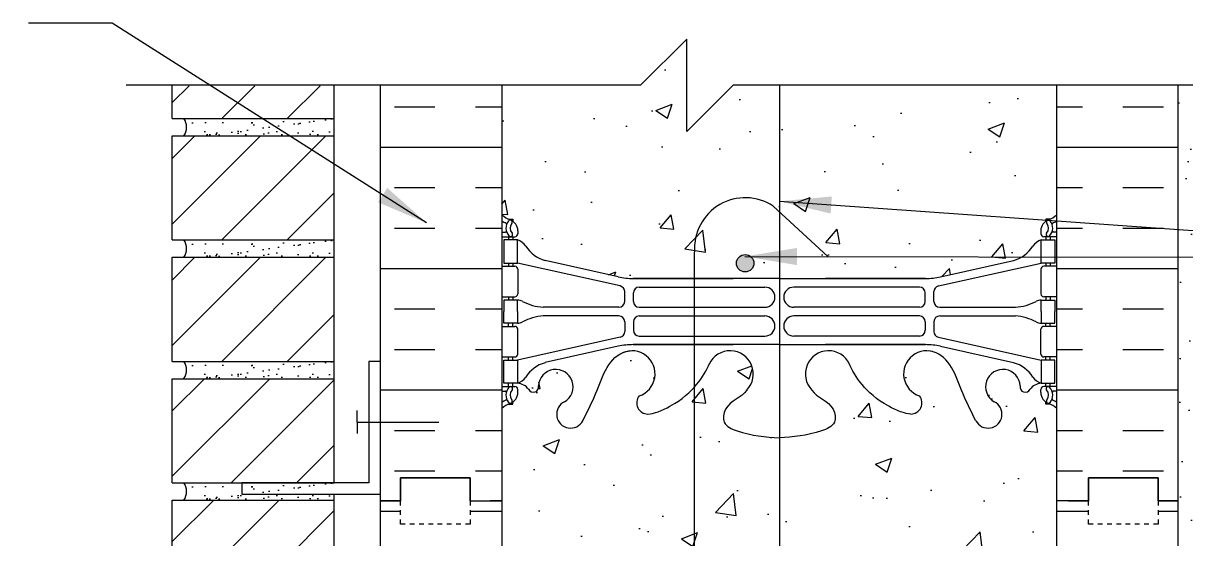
# Model space of a CAD drawing. Header units: inches. Extents: x 14 to 153, y 77 to 161.
# Drawn here: x 109.23 to 134.36, y 149.03 to 160.18 of the extents above; entities that cross this region are included whole.
import ezdxf

# ---------------------------------------------------------------- set-up
doc = ezdxf.new("R2010")
doc.units = ezdxf.units.IN
doc.header["$LTSCALE"] = 0.5
doc.header["$MEASUREMENT"] = 0
doc.linetypes.add('DASHED2', pattern=[0.375, 0.25, -0.125])
for name, color, linetype in [('HATCH', 12, 'Continuous'), ('line25', 2, 'Continuous'), ('LINE50', 5, 'Continuous'), ('LINE65', 3, 'Continuous'), ('LINE9', 9, 'Continuous'), ('TEXT', 4, 'Continuous'), ('Web_Edge', 9, 'Continuous')]:
    doc.layers.add(name, color=color, linetype=linetype)
doc.styles.add('DIM', font='romans.shx', dxfattribs={"width": 0.7})
doc.dimstyles.new('ext_12', dxfattribs={"dimscale": 12, "dimtxt": 0.09375, "dimasz": 0.09375, "dimexe": 0.09375, "dimexo": 0.0625, "dimgap": 0.0625, "dimtad": 1, "dimdec": 1, "dimzin": 2, "dimdsep": 46, "dimlunit": 4, "dimtxsty": 'DIM', "dimcen": 0.09, "dimdle": 0.09375, "dimclrt": 4, "dimadec": 0, "dimazin": 0, "dimtfac": 1, "dimtdec": 1, "dimtmove": 1, "dimatfit": 3, "dimfxl": 1, "dimfrac": 2, "dimtolj": 1, "dimtzin": 0, "dimarcsym": 0})
pattern_1 = [(45, (-4.3378, -38.5258), (-0.707107, 0.707107), [])]

msp = doc.modelspace()

# ---------------------------------------------------------------- hatches: boundary and pattern name
at = {"layer": 'HATCH'}
h = msp.add_hatch(dxfattribs=at)
h.set_pattern_fill('AR-CONC', color=256, scale=0.5)
h.paths.add_polyline_path([(131.574, 158.84), (124.574, 158.84), (123.574, 157.84), (123.574, 159.84), (122.574, 158.84), (119.574, 158.84), (119.574, 156.042, 0.088416), (119.72, 155.944), (119.81, 155.944), (119.81, 155.902, -0.249069), (119.92, 155.695), (119.92, 155.628, -0.414214), (119.857, 155.565), (119.81, 155.565), (119.81, 155.495), (119.915, 155.495, -0.168672), (120.101, 155.346, 0.17445), (120.508, 155.05), (122.089, 154.697, 0.054974), (122.416, 154.661), (125.574, 154.661), (128.732, 154.661, 0.054974), (129.058, 154.697), (130.639, 155.05, 0.17445), (131.047, 155.346, -0.168672), (131.233, 155.495), (131.338, 155.495), (131.338, 155.565), (131.29, 155.565, -0.414214), (131.228, 155.628), (131.228, 155.695, -0.249069), (131.338, 155.902), (131.338, 155.944), (131.428, 155.944, 0.088416), (131.574, 156.042)])
edge = h.paths.add_edge_path()
edge.add_arc((131.228, 151.488), 0.5, 46.2109, 66.4218)
edge.add_line((131.428, 151.946), (131.338, 151.946))
edge.add_line((131.338, 151.946), (131.338, 151.988))
edge.add_arc((131.478, 152.195), 0.25, 180, 235.9442, ccw=False)
edge.add_line((131.228, 152.195), (131.228, 152.263))
edge.add_arc((131.29, 152.263), 0.0625, 90, 180, ccw=False)
edge.add_line((131.29, 152.325), (131.338, 152.325))
edge.add_line((131.338, 152.325), (131.338, 152.395))
edge.add_line((131.338, 152.395), (131.233, 152.395))
edge.add_arc((131.27, 152.046), 0.352, 96.1291, 141.5331)
edge.add_arc((130.893, 152.314), 0.113, 167.8156, 334.0569, ccw=False)
edge.add_arc((130.408, 152.319), 0.375, 2.9237, 239.8675)
edge.add_arc((130.088, 151.725), 0.3, -152.403, 63.9425, ccw=False)
edge.add_spline(control_points=[(129.822, 151.586), (129.736, 151.753), (129.483, 152.243), (129.288, 152.924), (128.963, 153.054)], knot_values=[0, 0, 0, 0, 0.579211, 1.703896, 1.703896, 1.703896, 1.703896], degree=3, periodic=0)
edge.add_spline(control_points=[(128.963, 153.054), (128.913, 153.074), (128.859, 153.087), (128.802, 153.095)], knot_values=[1.703896, 1.703896, 1.703896, 1.703896, 1.875321, 1.875321, 1.875321, 1.875321], degree=3, periodic=0)
edge.add_arc((128.761, 152.597), 0.5, 85.2926, 251.7937)
edge.add_arc((128.415, 151.972), 0.242, -90, 38.2327, ccw=False)
edge.add_spline(control_points=[(128.415, 151.73), (128.294, 151.728), (127.474, 152.08), (127.229, 152.527), (127.09, 152.807)], knot_values=[0.038125, 0.038125, 0.038125, 0.038125, 0.320663, 1.237398, 1.237398, 1.237398, 1.237398], degree=3, periodic=0)
edge.add_arc((126.636, 152.597), 0.5, 24.819, 224.1875)
edge.add_spline(control_points=[(126.278, 152.248), (126.385, 152.085), (126.745, 151.995), (126.822, 151.499), (126.274, 151.263), (125.87, 151.235), (125.574, 151.214)], knot_values=[0.229407, 0.229407, 0.229407, 0.229407, 0.844432, 1.128849, 1.464331, 2.389004, 2.389004, 2.389004, 2.389004], degree=3, periodic=0)
edge.add_spline(control_points=[(125.574, 151.214), (125.277, 151.235), (124.873, 151.263), (124.325, 151.499), (124.402, 151.995), (124.762, 152.085), (124.87, 152.248)], knot_values=[0.229407, 0.229407, 0.229407, 0.229407, 1.15408, 1.489562, 1.773979, 2.389004, 2.389004, 2.389004, 2.389004], degree=3, periodic=0)
edge.add_arc((124.511, 152.597), 0.5, 315.8125, 515.181)
edge.add_spline(control_points=[(124.057, 152.807), (123.918, 152.527), (123.673, 152.08), (122.853, 151.728), (122.732, 151.73)], knot_values=[0.038125, 0.038125, 0.038125, 0.038125, 0.95486, 1.237398, 1.237398, 1.237398, 1.237398], degree=3, periodic=0)
edge.add_arc((122.732, 151.972), 0.242, 141.7673, 270, ccw=False)
edge.add_arc((122.386, 152.597), 0.5, 288.2063, 454.7074)
edge.add_spline(control_points=[(122.345, 153.095), (122.288, 153.087), (122.234, 153.074), (122.184, 153.054)], knot_values=[1.703896, 1.703896, 1.703896, 1.703896, 1.875321, 1.875321, 1.875321, 1.875321], degree=3, periodic=0)
edge.add_spline(control_points=[(122.184, 153.054), (121.859, 152.924), (121.664, 152.243), (121.411, 151.753), (121.325, 151.586)], knot_values=[0, 0, 0, 0, 1.124685, 1.703896, 1.703896, 1.703896, 1.703896], degree=3, periodic=0)
edge.add_arc((121.06, 151.725), 0.3, 116.0575, 333.0258, ccw=False)
edge.add_arc((120.74, 152.319), 0.375, 300.1325, 537.0763)
edge.add_arc((120.254, 152.314), 0.113, -154.0569, 12.1844, ccw=False)
edge.add_arc((119.877, 152.046), 0.352, 38.4669, 83.8709)
edge.add_line((119.915, 152.395), (119.81, 152.395))
edge.add_line((119.81, 152.395), (119.81, 152.325))
edge.add_line((119.81, 152.325), (119.857, 152.325))
edge.add_arc((119.857, 152.263), 0.0625, 0, 90, ccw=False)
edge.add_line((119.92, 152.263), (119.92, 152.195))
edge.add_arc((119.67, 152.195), 0.25, 304.0558, 360, ccw=False)
edge.add_line((119.81, 151.988), (119.81, 151.946))
edge.add_line((119.81, 151.946), (119.72, 151.946))
edge.add_arc((119.92, 151.488), 0.5, 113.5782, 133.7891)
edge.add_line((119.574, 151.849), (119.574, 149.849))
edge.add_line((119.574, 149.849), (119.574, 147.849))
edge.add_arc((119.92, 148.21), 0.5, 226.2109, 246.4218)
edge.add_line((119.72, 147.752), (119.81, 147.752))
edge.add_line((119.81, 147.752), (119.81, 147.71))
edge.add_arc((119.67, 147.503), 0.25, 0, 55.9442, ccw=False)
edge.add_line((119.92, 147.503), (119.92, 147.436))
edge.add_arc((119.857, 147.436), 0.0625, -90, 0, ccw=False)
edge.add_line((119.857, 147.373), (119.81, 147.373))
edge.add_line((119.81, 147.373), (119.81, 147.303))
edge.add_line((119.81, 147.303), (119.915, 147.303))
edge.add_arc((119.877, 147.653), 0.352, 276.1291, 321.5331)
edge.add_arc((120.254, 147.384), 0.113, -12.1844, 154.0569, ccw=False)
edge.add_arc((120.74, 147.379), 0.375, 182.9237, 419.8675)
edge.add_arc((121.06, 147.973), 0.3, 27.597, 243.9425, ccw=False)
edge.add_spline(control_points=[(121.325, 148.112), (121.411, 147.945), (121.664, 147.455), (121.859, 146.774), (122.184, 146.644)], knot_values=[0, 0, 0, 0, 0.579211, 1.703896, 1.703896, 1.703896, 1.703896], degree=3, periodic=0)
edge.add_spline(control_points=[(122.184, 146.644), (122.234, 146.624), (122.288, 146.612), (122.345, 146.603)], knot_values=[1.703896, 1.703896, 1.703896, 1.703896, 1.875321, 1.875321, 1.875321, 1.875321], degree=3, periodic=0)
edge.add_arc((122.386, 147.101), 0.5, 265.2926, 431.7937)
edge.add_arc((122.732, 147.726), 0.242, 90, 218.2327, ccw=False)
edge.add_spline(control_points=[(122.732, 147.968), (122.853, 147.97), (123.673, 147.619), (123.918, 147.172), (124.057, 146.892)], knot_values=[0.038125, 0.038125, 0.038125, 0.038125, 0.320663, 1.237398, 1.237398, 1.237398, 1.237398], degree=3, periodic=0)
edge.add_arc((124.511, 147.101), 0.5, 204.819, 404.1875)
edge.add_spline(control_points=[(124.87, 147.45), (124.762, 147.613), (124.402, 147.704), (124.325, 148.199), (124.873, 148.435), (125.277, 148.463), (125.574, 148.484)], knot_values=[0.229407, 0.229407, 0.229407, 0.229407, 0.844432, 1.128849, 1.464331, 2.389004, 2.389004, 2.389004, 2.389004], degree=3, periodic=0)
edge.add_spline(control_points=[(125.574, 148.484), (125.87, 148.463), (126.274, 148.435), (126.822, 148.199), (126.745, 147.704), (126.385, 147.613), (126.278, 147.45)], knot_values=[0.229407, 0.229407, 0.229407, 0.229407, 1.15408, 1.489562, 1.773979, 2.389004, 2.389004, 2.389004, 2.389004], degree=3, periodic=0)
edge.add_arc((126.636, 147.101), 0.5, 135.8125, 335.181)
edge.add_spline(control_points=[(127.09, 146.892), (127.229, 147.172), (127.474, 147.619), (128.294, 147.97), (128.415, 147.968)], knot_values=[0.038125, 0.038125, 0.038125, 0.038125, 0.95486, 1.237398, 1.237398, 1.237398, 1.237398], degree=3, periodic=0)
edge.add_arc((128.415, 147.726), 0.242, -38.2327, 90, ccw=False)
edge.add_arc((128.761, 147.101), 0.5, 108.2063, 274.7074)
edge.add_spline(control_points=[(128.802, 146.603), (128.859, 146.612), (128.913, 146.624), (128.963, 146.644)], knot_values=[1.703896, 1.703896, 1.703896, 1.703896, 1.875321, 1.875321, 1.875321, 1.875321], degree=3, periodic=0)
edge.add_spline(control_points=[(128.963, 146.644), (129.288, 146.774), (129.483, 147.455), (129.736, 147.945), (129.822, 148.112)], knot_values=[0, 0, 0, 0, 1.124685, 1.703896, 1.703896, 1.703896, 1.703896], degree=3, periodic=0)
edge.add_arc((130.088, 147.973), 0.3, -63.9425, 153.0258, ccw=False)
edge.add_arc((130.408, 147.379), 0.375, 120.1325, 357.0763)
edge.add_arc((130.893, 147.384), 0.113, 25.9431, 192.1844, ccw=False)
edge.add_arc((131.27, 147.653), 0.352, 218.4669, 263.8709)
edge.add_line((131.233, 147.303), (131.338, 147.303))
edge.add_line((131.338, 147.303), (131.338, 147.373))
edge.add_line((131.338, 147.373), (131.29, 147.373))
edge.add_arc((131.29, 147.436), 0.0625, 180, 270, ccw=False)
edge.add_line((131.228, 147.436), (131.228, 147.503))
edge.add_arc((131.478, 147.503), 0.25, 124.0558, 180, ccw=False)
edge.add_line((131.338, 147.71), (131.338, 147.752))
edge.add_line((131.338, 147.752), (131.428, 147.752))
edge.add_arc((131.228, 148.21), 0.5, 293.5782, 313.7891)
edge.add_line((131.574, 147.849), (131.574, 149.849))
edge.add_line((131.574, 149.849), (131.574, 151.849))
h = msp.add_hatch(dxfattribs=at)
h.set_pattern_fill('ANSI31', color=256, scale=8, style=0)
h.set_pattern_definition([(45, (-4.3378, -33.2758), (-0.707107, 0.707107), [])])
h.paths.add_polyline_path([(115.949, 158.831), (112.449, 158.831), (112.449, 158.119), (115.949, 158.119)])
h = msp.add_hatch(dxfattribs=at)
h.set_pattern_fill('INSUL', color=256, scale=7, style=0)
h.paths.add_polyline_path([(119.574, 158.831), (116.949, 158.831), (116.949, 149.849), (117.386, 149.849), (117.386, 150.349), (118.886, 150.349), (118.886, 149.849), (119.324, 149.849), (119.574, 149.849)])
h.paths.add_polyline_path([(134.199, 158.831), (131.574, 158.831), (131.574, 152.266), (134.199, 152.266)])
h.paths.add_polyline_path([(134.199, 152.266), (131.574, 152.266), (131.574, 149.849), (131.824, 149.849), (132.261, 149.849), (132.261, 150.349), (133.761, 150.349), (133.761, 149.849), (134.199, 149.849)])
h = msp.add_hatch(dxfattribs=at)
h.set_pattern_fill('AR-SAND', color=256, scale=0.5, style=0)
h.set_pattern_definition([(37.5, (-2701.656, -346.9386), (-0.03149668, 0.96341188), [0, -0.76, 0, -0.85, 0, -0.8125]), (7.5, (-2701.656, -346.9386), (0.88488835, 1.41107303), [0, -0.41, 0, -0.685, 0, -0.2625]), (327.5, (-2702.271, -346.9386), (1.55707093, 0.00282953), [0, -0.25, 0, -0.9, 0, -1.175]), (317.5, (-2702.271, -346.9386), (1.5030633, 0.4388378), [0, -0.125, 0, -0.59, 0, -0.675])])
h.paths.add_polyline_path([(134.699, 145.906), (134.199, 145.906), (134.199, 140.607), (134.699, 140.607)])
h.paths.add_polyline_path([(134.199, 145.906), (134.699, 145.906), (134.699, 150.143), (134.199, 150.143), (134.199, 149.849)])
h.paths.add_polyline_path([(134.199, 150.143), (134.699, 150.143), (134.699, 158.84), (134.199, 158.84)])
h = msp.add_hatch(dxfattribs=at)
h.set_pattern_fill('AR-SAND', color=256, scale=0.25, style=0)
h.set_pattern_definition([(37.5, (-4.3378, -22.77575), (-0.01574834, 0.48170594), [0, -0.38, 0, -0.425, 0, -0.40625]), (7.5, (-4.3378, -22.77575), (0.4424442, 0.7055365), [0, -0.205, 0, -0.3425, 0, -0.13125]), (327.5, (-4.6453, -22.77575), (0.7785355, 0.0014148), [0, -0.125, 0, -0.45, 0, -0.5875]), (317.5, (-4.6453, -22.77575), (0.7515317, 0.2194189), [0, -0.0625, 0, -0.295, 0, -0.3375])])
h.paths.add_polyline_path([(115.949, 158.119), (112.699, 158.119, -0.318233), (112.699, 157.744), (115.949, 157.744)])
h = msp.add_hatch(dxfattribs=at)
h.set_pattern_fill('ANSI31', color=256, scale=8, style=0)
h.set_pattern_definition([(45, (-4.3378, -35.9008), (-0.707107, 0.707107), [])])
h.paths.add_polyline_path([(115.949, 155.494), (115.949, 157.744), (112.449, 157.744), (112.449, 155.494)])
h = msp.add_hatch(dxfattribs=at)
h.set_pattern_fill('AR-SAND', color=256, scale=0.25, style=0)
h.set_pattern_definition([(37.5, (-4.3378, -25.40075), (-0.01574834, 0.48170594), [0, -0.38, 0, -0.425, 0, -0.40625]), (7.5, (-4.3378, -25.40075), (0.4424442, 0.7055365), [0, -0.205, 0, -0.3425, 0, -0.13125]), (327.5, (-4.6453, -25.40075), (0.7785355, 0.0014148), [0, -0.125, 0, -0.45, 0, -0.5875]), (317.5, (-4.6453, -25.40075), (0.7515317, 0.2194189), [0, -0.0625, 0, -0.295, 0, -0.3375])])
h.paths.add_polyline_path([(115.949, 155.494), (112.699, 155.494, -0.318233), (112.699, 155.119), (115.949, 155.119)])
h = msp.add_hatch(dxfattribs=at)
h.set_pattern_fill('ANSI31', color=256, scale=8, style=0)
h.set_pattern_definition(pattern_1)
h.paths.add_polyline_path([(115.949, 152.869), (115.949, 155.119), (112.449, 155.119), (112.449, 152.869)])
h = msp.add_hatch(dxfattribs=at)
h.set_pattern_fill('AR-SAND', color=256, scale=0.25, style=0)
h.set_pattern_definition([(37.5, (-4.3378, -28.02575), (-0.01574834, 0.48170594), [0, -0.38, 0, -0.425, 0, -0.40625]), (7.5, (-4.3378, -28.02575), (0.4424442, 0.7055365), [0, -0.205, 0, -0.3425, 0, -0.13125]), (327.5, (-4.6453, -28.02575), (0.7785355, 0.0014148), [0, -0.125, 0, -0.45, 0, -0.5875]), (317.5, (-4.6453, -28.02575), (0.7515317, 0.2194189), [0, -0.0625, 0, -0.295, 0, -0.3375])])
h.paths.add_polyline_path([(115.949, 152.869), (112.699, 152.869, -0.318233), (112.699, 152.494), (115.949, 152.494)])
h = msp.add_hatch(dxfattribs=at)
h.set_pattern_fill('ANSI31', color=256, scale=8, style=0)
h.set_pattern_definition(pattern_1)
h.paths.add_polyline_path([(112.449, 150.244), (115.949, 150.244), (115.949, 152.494), (112.449, 152.494)])
h = msp.add_hatch(dxfattribs=at)
h.set_pattern_fill('AR-SAND', color=256, scale=0.25, style=0)
h.set_pattern_definition([(37.5, (-4.3378, -30.65075), (-0.01574834, 0.48170594), [0, -0.38, 0, -0.425, 0, -0.40625]), (7.5, (-4.3378, -30.65075), (0.4424442, 0.7055365), [0, -0.205, 0, -0.3425, 0, -0.13125]), (327.5, (-4.6453, -30.65075), (0.7785355, 0.0014148), [0, -0.125, 0, -0.45, 0, -0.5875]), (317.5, (-4.6453, -30.65075), (0.7515317, 0.2194189), [0, -0.0625, 0, -0.295, 0, -0.3375])])
h.paths.add_polyline_path([(115.949, 150.244), (112.699, 150.244, -0.318233), (112.699, 149.869), (115.949, 149.869)])
h = msp.add_hatch(dxfattribs=at)
h.set_pattern_fill('ANSI31', color=256, scale=8, style=0)
h.set_pattern_definition(pattern_1)
h.paths.add_polyline_path([(115.949, 147.619), (115.949, 149.869), (112.449, 149.869), (112.449, 147.619)])
h = msp.add_hatch(dxfattribs=at)
h.set_pattern_fill('INSUL', color=256, scale=7, style=0)
h.paths.add_polyline_path([(119.574, 149.849), (119.324, 149.849), (118.886, 149.849), (118.886, 149.349), (117.386, 149.349), (117.386, 149.849), (116.949, 149.849), (116.949, 139.119), (119.574, 139.119)])
h.paths.add_polyline_path([(134.199, 149.849), (133.761, 149.849), (133.761, 149.349), (132.261, 149.349), (132.261, 149.849), (131.574, 149.849), (131.574, 140.619), (134.199, 140.619)])
at = {"layer": 'LINE65'}
msp.add_hatch(color=256, dxfattribs=at).paths.add_polyline_path([(125.022, 154.991, 1), (124.647, 154.991, 1)])

# ---------------------------------------------------------------- linework, layer by layer
at = {"layer": 'line25'}
for p, q in [((112.449, 158.119), (112.449, 158.831)), ((115.949, 150.244), (115.949, 158.84)), ((119.574, 158.84), (119.574, 149.849)), ((131.574, 149.849), (131.574, 158.84)), ((112.449, 158.119), (115.949, 158.119)), ((112.449, 157.744), (115.949, 157.744)), ((112.449, 155.494), (112.449, 157.744)), ((112.449, 155.494), (115.949, 155.494)), ((112.449, 155.119), (115.949, 155.119)), ((112.449, 152.869), (112.449, 155.119)), ((112.449, 152.869), (115.949, 152.869)), ((112.449, 152.494), (115.949, 152.494)), ((112.449, 150.244), (112.449, 152.494)), ((112.449, 150.244), (115.949, 150.244)), ((112.449, 149.869), (115.949, 149.869)), ((112.449, 147.619), (112.449, 149.869)), ((115.949, 149.869), (115.949, 149.994)), ((115.949, 139.744), (115.949, 149.869)), ((119.574, 149.849), (119.574, 139.119)), ((131.574, 140.619), (131.574, 149.849))]:
    msp.add_line(p, q, dxfattribs=at)
at = {"layer": 'LINE50'}
for p, q in [((116.949, 149.849), (116.949, 158.84)), ((134.199, 149.849), (134.199, 158.84)), ((118.886, 150.349), (117.386, 150.349)), ((117.386, 150.349), (117.386, 149.849)), ((118.886, 149.849), (118.886, 150.349)), ((132.261, 149.849), (132.261, 150.349)), ((132.261, 150.349), (133.761, 150.349)), ((133.761, 150.349), (133.761, 149.849)), ((117.386, 149.849), (116.949, 149.849)), ((119.574, 149.849), (119.324, 149.849)), ((131.824, 149.849), (132.261, 149.849)), ((133.761, 149.849), (134.199, 149.849))]:
    msp.add_line(p, q, dxfattribs=at)
for points in [[(116.949, 139.119), (116.949, 149.849), (117.386, 149.849), (117.386, 150.349), (118.886, 150.349), (118.886, 149.849), (119.324, 149.849), (119.574, 149.849)], [(134.199, 140.619), (134.199, 149.849), (133.761, 149.849), (133.761, 150.349), (132.261, 150.349), (132.261, 149.849), (131.824, 149.849), (131.574, 149.849)]]:
    msp.add_lwpolyline(points, dxfattribs=at)
at = {"layer": 'LINE65'}
for p, q in [((125.574, 158.831), (125.574, 142.133)), ((125.441, 156.224), (126.621, 155.14)), ((123.742, 143.304), (123.742, 155.234))]:
    msp.add_line(p, q, dxfattribs=at)
msp.add_circle((124.835, 154.991), 0.188, dxfattribs=at)
msp.add_arc((124.835, 155.313), 1.095, 56.3696, 184.0932, dxfattribs=at)
at = {"layer": 'LINE9', "linetype": 'Continuous'}
for q in [(116.449, 151.807), (116.449, 151.307), (118.209, 151.557)]:
    msp.add_line((116.449, 151.557), q, dxfattribs=at)
at = {"layer": 'LINE9'}
msp.add_lwpolyline([(135.699, 158.84), (124.574, 158.84), (123.574, 157.84), (123.574, 159.84), (122.574, 158.84), (111.449, 158.84)], dxfattribs=at)
msp.add_lwpolyline([(113.949, 149.994), (116.949, 149.994), (116.949, 152.869), (116.699, 152.869), (116.699, 150.244), (113.949, 150.244)], close=True, dxfattribs=at)
at = {"layer": 'LINE9', "linetype": 'DASHED2', "ltscale": 0.15}
for points in [[(118.886, 149.849), (118.886, 149.849), (118.886, 149.349), (117.386, 149.349), (117.386, 149.849), (117.386, 149.849)], [(133.761, 149.849), (133.761, 149.849), (133.761, 149.349), (132.261, 149.349), (132.261, 149.849), (132.261, 149.849)]]:
    msp.add_lwpolyline(points, dxfattribs=at)
at = {"layer": 'LINE9'}
for centre in [(112.434, 157.932), (112.434, 155.307), (112.434, 152.682), (112.434, 150.057)]:
    msp.add_arc(centre, 0.324, 324.6944, 35.3056, dxfattribs=at)
at = {"layer": 'TEXT'}
msp.add_lwpolyline([(112.666, 155.879, 0, 0.36, 0), (111.586, 155.879, 0, 0, 0), (107.666, 155.879, 0, 0, 0)], format="xyseb", dxfattribs=at)
at = {"layer": 'Web_Edge'}
for p, q in [((119.72, 155.944), (119.81, 155.944)), ((119.81, 155.944), (119.81, 155.902)), ((131.428, 155.944), (131.338, 155.944)), ((131.338, 155.944), (131.338, 155.902)), ((119.574, 155.665), (119.651, 155.665)), ((119.92, 155.695), (119.92, 155.628)), ((131.228, 155.695), (131.228, 155.628)), ((131.574, 155.665), (131.496, 155.665)), ((119.574, 155.565), (119.857, 155.565)), ((119.72, 155.565), (119.72, 155.495)), ((119.81, 155.565), (119.81, 155.495)), ((131.574, 155.565), (131.29, 155.565)), ((131.338, 155.565), (131.338, 155.495)), ((131.428, 155.565), (131.428, 155.495)), ((119.574, 154.925), (119.857, 154.925)), ((119.72, 154.995), (119.72, 154.925)), ((119.81, 154.995), (119.81, 154.925)), ((122.132, 154.499), (119.915, 154.995)), ((119.92, 154.863), (119.92, 154.328)), ((122.089, 154.697), (120.508, 155.05)), ((129.015, 154.499), (131.233, 154.995)), ((129.058, 154.697), (130.639, 155.05)), ((131.228, 154.863), (131.228, 154.328)), ((131.574, 154.925), (131.29, 154.925)), ((131.338, 154.995), (131.338, 154.925)), ((131.428, 154.995), (131.428, 154.925)), ((122.416, 154.661), (124.574, 154.661)), ((125.574, 154.661), (122.416, 154.661)), ((125.574, 154.661), (128.732, 154.661)), ((128.732, 154.661), (126.574, 154.661)), ((122.23, 154.164), (122.23, 154.377)), ((122.417, 154.165), (122.417, 154.349)), ((122.542, 154.474), (125.262, 154.474)), ((128.605, 154.474), (125.886, 154.474)), ((128.73, 154.165), (128.73, 154.349)), ((128.917, 154.164), (128.917, 154.377)), ((119.574, 154.265), (119.857, 154.265)), ((119.72, 154.265), (119.72, 154.195)), ((119.81, 154.265), (119.81, 154.195)), ((131.574, 154.265), (131.29, 154.265)), ((131.338, 154.265), (131.338, 154.195)), ((131.428, 154.265), (131.428, 154.195)), ((122.105, 154.039), (120.467, 154.039)), ((122.105, 153.851), (120.467, 153.851)), ((122.542, 154.04), (125.262, 154.04)), ((122.542, 153.85), (125.262, 153.85)), ((128.605, 154.04), (125.886, 154.04)), ((128.605, 153.85), (125.886, 153.85)), ((129.042, 154.039), (130.68, 154.039)), ((129.042, 153.851), (130.68, 153.851)), ((119.574, 153.625), (119.857, 153.625)), ((119.72, 153.625), (119.72, 153.695)), ((119.81, 153.625), (119.81, 153.695)), ((122.23, 153.726), (122.23, 153.514)), ((122.417, 153.725), (122.417, 153.541)), ((128.73, 153.725), (128.73, 153.541)), ((128.917, 153.726), (128.917, 153.514)), ((131.574, 153.625), (131.29, 153.625)), ((131.338, 153.625), (131.338, 153.695)), ((131.428, 153.625), (131.428, 153.695)), ((122.132, 153.392), (119.915, 152.895)), ((119.92, 153.028), (119.92, 153.563)), ((122.542, 153.416), (125.262, 153.416)), ((128.605, 153.416), (125.886, 153.416)), ((129.015, 153.392), (131.233, 152.895)), ((131.228, 153.028), (131.228, 153.563)), ((122.089, 153.194), (120.508, 152.841)), ((122.416, 153.23), (124.574, 153.23)), ((125.574, 153.23), (122.416, 153.23)), ((125.574, 153.23), (128.732, 153.23)), ((128.732, 153.23), (126.574, 153.23)), ((129.058, 153.194), (130.639, 152.841)), ((119.574, 152.965), (119.857, 152.965)), ((119.72, 152.895), (119.72, 152.965)), ((119.81, 152.895), (119.81, 152.965)), ((131.574, 152.965), (131.29, 152.965)), ((131.338, 152.895), (131.338, 152.965)), ((131.428, 152.895), (131.428, 152.965)), ((119.574, 152.325), (119.857, 152.325)), ((119.72, 152.325), (119.72, 152.395)), ((119.81, 152.325), (119.81, 152.395)), ((131.574, 152.325), (131.29, 152.325)), ((131.338, 152.325), (131.338, 152.395)), ((131.428, 152.325), (131.428, 152.395)), ((119.574, 152.225), (119.651, 152.225)), ((119.92, 152.195), (119.92, 152.263)), ((131.228, 152.195), (131.228, 152.263)), ((131.574, 152.225), (131.496, 152.225)), ((119.72, 151.946), (119.81, 151.946)), ((119.81, 151.946), (119.81, 151.988)), ((131.338, 151.946), (131.338, 151.988)), ((131.428, 151.946), (131.338, 151.946))]:
    msp.add_line(p, q, dxfattribs=at)
for points in [[(119.615, 154.995), (119.915, 154.995), (119.915, 155.495), (119.615, 155.495)], [(131.533, 154.995), (131.233, 154.995), (131.233, 155.495), (131.533, 155.495)], [(119.615, 152.895), (119.915, 152.895), (119.915, 152.395), (119.615, 152.395)], [(131.533, 152.895), (131.233, 152.895), (131.233, 152.395), (131.533, 152.395)]]:
    msp.add_lwpolyline(points, close=True, dxfattribs=at)
for points in [[(119.915, 153.945), (119.915, 154.195), (119.615, 154.195), (119.615, 153.945)], [(131.233, 153.945), (131.233, 154.195), (131.533, 154.195), (131.533, 153.945)], [(119.915, 153.945), (119.915, 153.695), (119.615, 153.695), (119.615, 153.945)], [(131.233, 153.945), (131.233, 153.695), (131.533, 153.695), (131.533, 153.945)]]:
    msp.add_lwpolyline(points, dxfattribs=at)
for centre, radius, start, end in [((119.92, 156.402), 0.5, 226.2109, 250.5288), ((119.92, 156.402), 0.6, 234.7832, 245.0748), ((119.913, 155.75), 0.25, 140.1145, 222.4609), ((119.658, 155.839), 0.021, 343.464, 63.9957), ((119.756, 155.881), 0.045, 321.448, 139.1879), ((119.67, 155.695), 0.25, 0, 70.5288), ((119.913, 155.75), 0.16, 140.0001, 222.4609), ((131.478, 155.695), 0.25, 109.4712, 180), ((131.392, 155.881), 0.045, 40.8121, 218.552), ((131.234, 155.75), 0.16, 317.5391, 39.9999), ((131.228, 156.402), 0.5, 289.4712, 313.7891), ((131.234, 155.75), 0.25, 317.5391, 39.8855), ((131.49, 155.839), 0.021, 116.0043, 196.536), ((131.228, 156.402), 0.6, 294.9252, 305.2168), ((119.652, 155.685), 0.0196, 269.4032, 15.4901), ((119.762, 155.612), 0.045, 222.4609, 42.4609), ((119.857, 155.628), 0.0625, 270, 0), ((131.29, 155.628), 0.0625, 180, 270), ((131.385, 155.612), 0.045, 137.5391, 317.5391), ((131.496, 155.685), 0.0196, 164.5099, 270.5968), ((119.792, 155.153), 0.364, 34.9775, 70.3387), ((120.715, 155.764), 0.743, 212.7919, 253.8107), ((130.432, 155.764), 0.743, 286.1893, 327.2081), ((131.355, 155.153), 0.364, 109.6613, 145.0225), ((119.857, 154.863), 0.0625, 0, 90), ((131.29, 154.863), 0.0625, 90, 180), ((122.416, 156.161), 1.5, 257.4135, 270), ((128.732, 156.161), 1.5, 270, 282.5865), ((119.857, 154.328), 0.0625, 270, 0), ((122.105, 154.377), 0.125, 0, 77.3767), ((122.542, 154.349), 0.125, 90, 180), ((125.262, 154.257), 0.217, 270, 90), ((125.886, 154.257), 0.217, 90, 270), ((128.605, 154.349), 0.125, 0, 90), ((129.042, 154.377), 0.125, 102.6233, 180), ((131.29, 154.328), 0.0625, 180, 270), ((119.91, 153.977), 0.219, 60.4937, 88.92), ((120.556, 155.206), 1.17, 242.6365, 265.6505), ((122.105, 154.164), 0.125, 270, 0), ((122.542, 154.165), 0.125, 180, 270), ((128.605, 154.165), 0.125, 270, 360), ((129.042, 154.164), 0.125, 180, 270), ((130.591, 155.206), 1.17, 274.3495, 297.3635), ((131.237, 153.977), 0.219, 91.08, 119.5063), ((120.556, 152.684), 1.17, 94.3495, 117.3635), ((122.105, 153.726), 0.125, 0, 90), ((122.542, 153.725), 0.125, 90, 180), ((125.262, 153.633), 0.217, 270, 90), ((125.886, 153.633), 0.217, 90, 270), ((128.605, 153.725), 0.125, 0, 90), ((129.042, 153.726), 0.125, 90, 180), ((130.591, 152.684), 1.17, 62.6365, 85.6505), ((119.857, 153.563), 0.0625, 0, 90), ((119.91, 153.914), 0.219, 271.08, 299.5063), ((131.237, 153.914), 0.219, 240.4937, 268.92), ((131.29, 153.563), 0.0625, 90, 180), ((122.105, 153.514), 0.125, 282.6233, 0), ((122.542, 153.541), 0.125, 180, 270), ((128.605, 153.541), 0.125, 270, 0), ((129.042, 153.514), 0.125, 180, 257.3767), ((122.416, 151.73), 1.5, 90, 102.5865), ((122.386, 152.597), 0.5, 288.2063, 113.7861), ((124.511, 152.597), 0.5, 315.8125, 155.181), ((126.636, 152.597), 0.5, 24.819, 224.1875), ((128.761, 152.597), 0.5, 66.2139, 251.7937), ((128.732, 151.73), 1.5, 77.4135, 90), ((119.857, 153.028), 0.0625, 270, 0), ((120.715, 152.127), 0.743, 106.1893, 147.2081), ((130.432, 152.127), 0.743, 32.7919, 73.8107), ((131.29, 153.028), 0.0625, 180, 270), ((120.74, 152.319), 0.375, 300.1325, 177.0763), ((130.408, 152.319), 0.375, 2.9237, 239.8675), ((119.762, 152.279), 0.045, 317.5391, 137.5391), ((119.857, 152.263), 0.0625, 360, 90), ((119.792, 152.738), 0.364, 289.6613, 325.0225), ((119.877, 152.046), 0.352, 38.4669, 83.8709), ((120.254, 152.314), 0.113, 205.9431, 12.1844), ((130.893, 152.314), 0.113, 167.8156, 334.0569), ((131.27, 152.046), 0.352, 96.1291, 141.5331), ((131.355, 152.738), 0.364, 214.9775, 250.3387), ((131.29, 152.263), 0.0625, 90, 180), ((131.385, 152.279), 0.045, 42.4609, 222.4609), ((119.652, 152.206), 0.0196, 344.5099, 90.5968), ((119.913, 152.141), 0.25, 137.5391, 219.8855), ((119.913, 152.141), 0.16, 137.5391, 219.9999), ((119.67, 152.195), 0.25, 289.4712, 360), ((122.732, 151.972), 0.242, 141.7673, 270), ((128.415, 151.972), 0.242, 270, 38.2327), ((131.478, 152.195), 0.25, 180, 250.5288), ((131.234, 152.141), 0.16, 320.0001, 42.4609), ((131.234, 152.141), 0.25, 320.1145, 42.4609), ((131.496, 152.206), 0.0196, 89.4032, 195.4901), ((119.92, 151.488), 0.6, 114.9252, 125.2168), ((119.92, 151.488), 0.5, 109.4712, 133.7891), ((119.658, 152.051), 0.021, 296.0043, 16.536), ((119.756, 152.01), 0.045, 220.8121, 38.552), ((121.06, 151.725), 0.3, 116.0575, 332.403), ((130.088, 151.725), 0.3, 207.597, 63.9425), ((131.392, 152.01), 0.045, 141.448, 319.1879), ((131.228, 151.488), 0.5, 46.2109, 70.5288), ((131.49, 152.051), 0.021, 163.464, 243.9957), ((131.228, 151.488), 0.6, 54.7832, 65.0748)]:
    msp.add_arc(centre, radius, start, end, dxfattribs=at)
for points in [[(122.417, 154.17), (122.417, 154.344)], [(128.73, 154.17), (128.73, 154.344)], [(122.417, 153.72), (122.417, 153.546)], [(128.73, 153.72), (128.73, 153.546)]]:
    msp.add_open_spline(points, degree=1, dxfattribs=at)
for points, knots in [([(121.325, 151.586), (121.411, 151.753), (121.664, 152.243), (121.878, 152.992), (122.288, 153.087), (122.345, 153.095)], [0, 0, 0, 0, 0.579211, 1.703896, 1.875321, 1.875321, 1.875321, 1.875321]), ([(129.822, 151.586), (129.736, 151.753), (129.483, 152.243), (129.269, 152.992), (128.859, 153.087), (128.802, 153.095)], [0, 0, 0, 0, 0.579211, 1.703896, 1.875321, 1.875321, 1.875321, 1.875321]), ([(122.732, 151.73), (122.853, 151.728), (123.687, 152.086), (123.926, 152.542), (124.067, 152.826)], [0.038125, 0.038125, 0.038125, 0.038125, 0.320663, 1.258119, 1.258119, 1.258119, 1.258119]), ([(128.415, 151.73), (128.294, 151.728), (127.46, 152.086), (127.221, 152.542), (127.081, 152.826)], [0.038125, 0.038125, 0.038125, 0.038125, 0.320663, 1.258119, 1.258119, 1.258119, 1.258119]), ([(124.87, 152.248), (124.762, 152.085), (124.402, 151.995), (124.325, 151.499), (124.873, 151.263), (125.277, 151.235), (125.574, 151.214)], [0.229407, 0.229407, 0.229407, 0.229407, 0.844432, 1.128849, 1.464331, 2.389004, 2.389004, 2.389004, 2.389004]), ([(126.278, 152.248), (126.385, 152.085), (126.745, 151.995), (126.822, 151.499), (126.274, 151.263), (125.87, 151.235), (125.574, 151.214)], [0.229407, 0.229407, 0.229407, 0.229407, 0.844432, 1.128849, 1.464331, 2.389004, 2.389004, 2.389004, 2.389004])]:
    msp.add_open_spline(points, degree=3, knots=knots, dxfattribs=at)

# ---------------------------------------------------------------- leaders
at = {"layer": 'TEXT'}
for points in [[(117.947, 155.862), (111.146, 160.182), (109.34, 160.182)], [(125.574, 156.33), (142.974, 155.104), (146.786, 155.104)], [(124.829, 155.138), (142.974, 155.104), (146.786, 155.104)]]:
    msp.add_leader(points, dimstyle='ext_12', override={"dimgap": 0.0625, "dimtad": 0}, dxfattribs=at)

doc.saveas('drawing.dxf')
